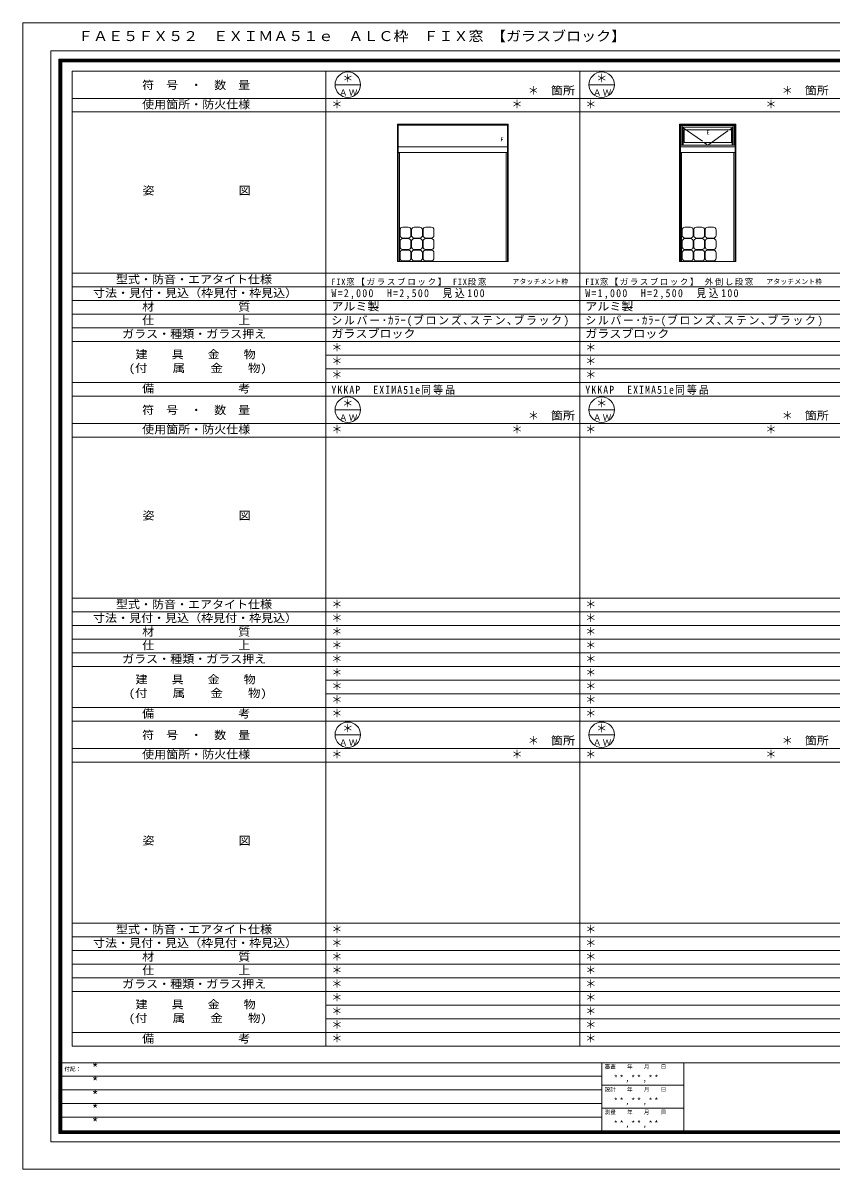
# Model space of a CAD drawing. Units: millimetres, scale not verified. Extents: x -14850 to 14850, y -10500 to 10500.
# Drawn here: x -14850 to -49, y -10500 to 10500 of the extents above; entities that cross this region are included whole.
import ezdxf
from ezdxf.enums import TextEntityAlignment as Align

# ---------------------------------------------------------------- set-up
doc = ezdxf.new("R2010")
doc.units = ezdxf.units.MM
doc.header["$LTSCALE"] = 50
doc.linetypes.add('CHAIN2', pattern=[12, 9, -1, 1, -1])
doc.layers.add('0-0_0', color=7, linetype='Continuous')
doc.layers.add('0-1_USER1', color=7, linetype='Continuous', lineweight=9)
doc.layers.add('0-2_YKK_ZWAK', color=4, linetype='Continuous', lineweight=9)
doc.styles.add('ＭＳ ゴシック', font='')
doc.styles.get('ＭＳ ゴシック').set_extended_font_data('MS Gothic')

msp = doc.modelspace()

# ---------------------------------------------------------------- linework, layer by layer
at = {"layer": '0-1_USER1'}
for p, q in [((-14850, -10500), (-14850, 10500)), ((-14850, 10500), (14850, 10500)), ((-14340.23, -9999.25), (-14340.23, 9987.41)), ((-14340.23, 9987.41), (14340.79, 9987.41)), ((-14190.23, -9849.81), (-14190.23, 9837.97)), ((-14190.23, 9837.97), (14190.23, 9837.97)), ((-14177.82, -9837.41), (-14177.82, 9825.57)), ((-14177.82, 9825.57), (14177.82, 9825.57)), ((-14164.85, -9825), (-14164.85, 9812.59)), ((-14164.85, 9812.59), (14165.42, 9812.59)), ((-14152.44, -9812.03), (-14152.44, 9799.62)), ((-14152.44, 9799.62), (14152.45, 9799.62)), ((-14140.04, -9799.06), (-14140.04, 9787.22)), ((-14140.04, 9787.22), (14140.04, 9787.22)), ((-13949.96, -8247.06), (-13949.96, 9617.94)), ((-13949.96, 9617.94), (13950.04, 9617.94)), ((-9299.96, -8247.06), (-9299.96, 9617.94)), ((-4649.96, -8247.06), (-4649.96, 9617.94)), ((-9133.29, 9367.94), (-8666.63, 9367.94)), ((-4483.29, 9367.94), (-4016.63, 9367.94)), ((-13949.96, 9117.94), (13950.04, 9117.94)), ((-13949.96, 8867.94), (13950.04, 8867.94)), ((-13949.96, 5912.94), (13950.04, 5912.94)), ((-13949.96, 5662.94), (13950.04, 5662.94)), ((-13949.96, 5412.94), (13950.04, 5412.94)), ((-13949.96, 5162.94), (13950.04, 5162.94)), ((-13949.96, 4912.94), (13950.04, 4912.94)), ((-13949.96, 4662.94), (13950.04, 4662.94)), ((-9299.96, 4412.94), (13950.04, 4412.94)), ((-9299.96, 4162.94), (13950.04, 4162.94)), ((-13949.96, 3912.94), (13950.04, 3912.94)), ((-13949.96, 3662.94), (13950.04, 3662.94)), ((-9133.29, 3412.94), (-8666.63, 3412.94)), ((-4483.29, 3412.94), (-4016.63, 3412.94)), ((-13949.96, 3162.94), (13950.04, 3162.94)), ((-13949.96, 2912.94), (13950.04, 2912.94)), ((-13949.96, -42.06), (13950.04, -42.06)), ((-13949.96, -292.06), (13950.04, -292.06)), ((-13949.96, -542.06), (13950.04, -542.06)), ((-13949.96, -792.06), (13950.04, -792.06)), ((-13949.96, -1042.06), (13950.04, -1042.06)), ((-13949.96, -1292.06), (13950.04, -1292.06)), ((-9299.96, -1542.06), (13950.04, -1542.06)), ((-9299.96, -1792.06), (13950.04, -1792.06)), ((-13949.96, -2042.06), (13950.04, -2042.06)), ((-13949.96, -2292.06), (13950.04, -2292.06)), ((-9133.29, -2542.06), (-8666.63, -2542.06)), ((-4483.29, -2542.06), (-4016.63, -2542.06)), ((-13949.96, -2792.06), (13950.04, -2792.06)), ((-13949.96, -3042.06), (13950.04, -3042.06)), ((-13949.96, -5997.06), (13950.04, -5997.06)), ((-13949.96, -6247.06), (13950.04, -6247.06)), ((-13949.96, -6497.06), (13950.04, -6497.06)), ((-13949.96, -6747.06), (13950.04, -6747.06)), ((-13949.96, -6997.06), (13950.04, -6997.06)), ((-13949.96, -7247.06), (13950.04, -7247.06)), ((-9299.96, -7497.06), (13950.04, -7497.06)), ((-9299.96, -7747.06), (13950.04, -7747.06)), ((-13949.96, -7997.06), (13950.04, -7997.06)), ((-13949.96, -8247.06), (13950.04, -8247.06)), ((-14190.23, -8550.56), (14190.23, -8550.56)), ((-4245.68, -8550.56), (-4245.68, -9849.81)), ((-2746.8, -8550.56), (-2746.8, -9849.81)), ((-4245.68, -8798.68), (-14190.23, -8798.68)), ((-2746.8, -8965.6), (-4245.68, -8965.6)), ((-4245.68, -9049.62), (-14190.23, -9049.62)), ((-4245.68, -9299.44), (-14190.23, -9299.44)), ((-2746.8, -9382.33), (-4245.68, -9382.33)), ((-4245.68, -9549.25), (-14190.23, -9549.25)), ((14190.23, -9849.81), (-14190.23, -9849.81)), ((14177.82, -9837.41), (-14177.82, -9837.41)), ((14165.42, -9825), (-14164.85, -9825)), ((14152.45, -9812.03), (-14152.44, -9812.03)), ((14140.04, -9799.06), (-14140.04, -9799.06)), ((14340.79, -9999.25), (-14340.23, -9999.25)), ((-14850, -10500), (14850, -10500))]:
    msp.add_line(p, q, dxfattribs=at)
for centre in [(-8899.96, 9367.94), (-4249.96, 9367.94), (-8899.96, 3412.94), (-4249.96, 3412.94), (-8899.96, -2542.06), (-4249.96, -2542.06)]:
    msp.add_circle(centre, 233.33, dxfattribs=at)
at = {"layer": '0-2_YKK_ZWAK'}
for p, q in [((-5959.96, 8642.93), (-7989.96, 8642.93)), ((-7989.96, 8642.93), (-7989.96, 6127.94)), ((-7974.96, 6127.94), (-7974.96, 8642.93)), ((-5974.96, 8627.94), (-7974.96, 8627.94)), ((-5974.96, 6127.94), (-5974.96, 8642.93)), ((-5959.96, 8642.93), (-5959.96, 6127.94)), ((-1792.35, 8642.93), (-2822.34, 8642.93)), ((-2822.34, 8642.93), (-2822.34, 6127.94)), ((-2807.34, 6127.94), (-2807.34, 8642.93)), ((-1807.34, 8627.94), (-2807.34, 8627.94)), ((-2799.35, 8627.94), (-2799.35, 8262.94)), ((-2799.35, 8618.44), (-1815.34, 8618.44)), ((-2774.34, 8262.94), (-2774.34, 8618.44)), ((-1840.34, 8618.44), (-1840.34, 8262.94)), ((-1815.34, 8627.94), (-1815.34, 8262.94)), ((-1807.34, 6127.94), (-1807.34, 8642.93)), ((-1792.35, 8642.93), (-1792.35, 6127.94)), ((-2774.34, 8587.94), (-1840.34, 8587.94)), ((-2757.34, 8587.94), (-2757.34, 8262.94)), ((-2739.34, 8542.93), (-2739.34, 8310.94)), ((-2739.34, 8542.93), (-1875.35, 8542.93)), ((-1875.35, 8542.93), (-1875.35, 8310.94)), ((-1857.34, 8587.94), (-1857.34, 8262.94)), ((-7974.96, 8227.94), (-5974.96, 8227.94)), ((-2807.34, 8262.94), (-1807.34, 8262.94)), ((-2807.34, 8227.94), (-1807.34, 8227.94)), ((-2739.34, 8310.94), (-1875.35, 8310.94)), ((-7974.96, 8127.94), (-5974.96, 8127.94)), ((-7952.96, 6127.94), (-7952.96, 8127.94)), ((-5996.96, 6127.94), (-5996.96, 8127.94)), ((-2807.34, 8127.94), (-1807.34, 8127.94)), ((-2785.34, 6127.94), (-2785.34, 8127.94)), ((-1829.34, 6127.94), (-1829.34, 8127.94)), ((-7792.46, 6758.44), (-7892.46, 6758.44)), ((-7582.46, 6758.44), (-7682.46, 6758.44)), ((-7372.46, 6758.44), (-7472.46, 6758.44)), ((-2624.84, 6758.44), (-2724.84, 6758.44)), ((-2414.84, 6758.44), (-2514.84, 6758.44)), ((-2204.84, 6758.44), (-2304.84, 6758.44)), ((-7942.46, 6708.44), (-7942.46, 6608.44)), ((-7892.46, 6558.44), (-7792.46, 6558.44)), ((-7792.46, 6548.44), (-7892.46, 6548.44)), ((-7742.46, 6608.44), (-7742.46, 6708.44)), ((-7732.46, 6708.44), (-7732.46, 6608.44)), ((-7682.46, 6558.44), (-7582.46, 6558.44)), ((-7582.46, 6548.44), (-7682.46, 6548.44)), ((-7532.46, 6608.44), (-7532.46, 6708.44)), ((-7522.46, 6708.44), (-7522.46, 6608.44)), ((-7472.46, 6558.44), (-7372.46, 6558.44)), ((-7372.46, 6548.44), (-7472.46, 6548.44)), ((-7322.46, 6608.44), (-7322.46, 6708.44)), ((-2774.84, 6708.44), (-2774.84, 6608.44)), ((-2724.84, 6558.44), (-2624.84, 6558.44)), ((-2624.84, 6548.44), (-2724.84, 6548.44)), ((-2574.84, 6608.44), (-2574.84, 6708.44)), ((-2564.84, 6708.44), (-2564.84, 6608.44)), ((-2514.84, 6558.44), (-2414.84, 6558.44)), ((-2414.84, 6548.44), (-2514.84, 6548.44)), ((-2364.84, 6608.44), (-2364.84, 6708.44)), ((-2354.84, 6708.44), (-2354.84, 6608.44)), ((-2304.84, 6558.44), (-2204.84, 6558.44)), ((-2204.84, 6548.44), (-2304.84, 6548.44)), ((-2154.84, 6608.44), (-2154.84, 6708.44)), ((-7942.46, 6498.44), (-7942.46, 6398.44)), ((-7892.46, 6348.43), (-7792.46, 6348.43)), ((-7792.46, 6338.44), (-7892.46, 6338.44)), ((-7742.46, 6398.44), (-7742.46, 6498.44)), ((-7732.46, 6498.44), (-7732.46, 6398.44)), ((-7682.46, 6348.43), (-7582.46, 6348.43)), ((-7582.46, 6338.44), (-7682.46, 6338.44)), ((-7532.46, 6398.44), (-7532.46, 6498.44)), ((-7522.46, 6498.44), (-7522.46, 6398.44)), ((-7472.46, 6348.43), (-7372.46, 6348.43)), ((-7372.46, 6338.44), (-7472.46, 6338.44)), ((-7322.46, 6398.44), (-7322.46, 6498.44)), ((-2774.84, 6498.44), (-2774.84, 6398.44)), ((-2724.84, 6348.43), (-2624.84, 6348.43)), ((-2624.84, 6338.44), (-2724.84, 6338.44)), ((-2574.84, 6398.44), (-2574.84, 6498.44)), ((-2564.84, 6498.44), (-2564.84, 6398.44)), ((-2514.84, 6348.43), (-2414.84, 6348.43)), ((-2414.84, 6338.44), (-2514.84, 6338.44)), ((-2364.84, 6398.44), (-2364.84, 6498.44)), ((-2354.84, 6498.44), (-2354.84, 6398.44)), ((-2304.84, 6348.43), (-2204.84, 6348.43)), ((-2204.84, 6338.44), (-2304.84, 6338.44)), ((-2154.84, 6398.44), (-2154.84, 6498.44)), ((-5959.96, 6127.94), (-7989.96, 6127.94)), ((-7942.46, 6288.44), (-7942.46, 6188.44)), ((-7892.46, 6138.43), (-7792.46, 6138.43)), ((-7742.46, 6188.44), (-7742.46, 6288.44)), ((-7732.46, 6288.44), (-7732.46, 6188.44)), ((-7682.46, 6138.43), (-7582.46, 6138.43)), ((-7532.46, 6188.44), (-7532.46, 6288.44)), ((-7522.46, 6288.44), (-7522.46, 6188.44)), ((-7472.46, 6138.43), (-7372.46, 6138.43)), ((-7322.46, 6188.44), (-7322.46, 6288.44)), ((-1792.35, 6127.94), (-2822.34, 6127.94)), ((-2774.84, 6288.44), (-2774.84, 6188.44)), ((-2724.84, 6138.43), (-2624.84, 6138.43)), ((-2574.84, 6188.44), (-2574.84, 6288.44)), ((-2564.84, 6288.44), (-2564.84, 6188.44)), ((-2514.84, 6138.43), (-2414.84, 6138.43)), ((-2364.84, 6188.44), (-2364.84, 6288.44)), ((-2354.84, 6288.44), (-2354.84, 6188.44)), ((-2304.84, 6138.43), (-2204.84, 6138.43)), ((-2154.84, 6188.44), (-2154.84, 6288.44))]:
    msp.add_line(p, q, dxfattribs=at)
at = {"layer": '0-2_YKK_ZWAK', "linetype": 'CHAIN2'}
for p, q in [((-2774.34, 8587.94), (-2307.35, 8262.94)), ((-2307.35, 8262.94), (-1840.34, 8587.94))]:
    msp.add_line(p, q, dxfattribs=at)
at = {"layer": '0-2_YKK_ZWAK'}
for centre, start, end in [((-7892.46, 6708.44), 90, 180), ((-7792.46, 6708.44), 0, 90), ((-7682.46, 6708.44), 90, 180), ((-7582.46, 6708.44), 0, 90), ((-7472.46, 6708.44), 90, 180), ((-7372.46, 6708.44), 0, 90), ((-2724.84, 6708.44), 90, 180), ((-2624.84, 6708.44), 0, 90), ((-2514.84, 6708.44), 90, 180), ((-2414.84, 6708.44), 0, 90), ((-2304.84, 6708.44), 90, 180), ((-2204.84, 6708.44), 0, 90), ((-7892.46, 6608.44), 180, 270), ((-7892.46, 6498.44), 90, 180), ((-7792.46, 6608.44), 270, 0), ((-7792.46, 6498.44), 0, 90), ((-7682.46, 6608.44), 180, 270), ((-7682.46, 6498.44), 90, 180), ((-7582.46, 6608.44), 270, 0), ((-7582.46, 6498.44), 0, 90), ((-7472.46, 6608.44), 180, 270), ((-7472.46, 6498.44), 90, 180), ((-7372.46, 6608.44), 270, 0), ((-7372.46, 6498.44), 0, 90), ((-2724.84, 6608.44), 180, 270), ((-2724.84, 6498.44), 90, 180), ((-2624.84, 6608.44), 270, 0), ((-2624.84, 6498.44), 0, 90), ((-2514.84, 6608.44), 180, 270), ((-2514.84, 6498.44), 90, 180), ((-2414.84, 6608.44), 270, 0), ((-2414.84, 6498.44), 0, 90), ((-2304.84, 6608.44), 180, 270), ((-2304.84, 6498.44), 90, 180), ((-2204.84, 6608.44), 270, 0), ((-2204.84, 6498.44), 0, 90), ((-7892.46, 6398.44), 180, 270), ((-7892.46, 6288.44), 90, 180), ((-7792.46, 6398.44), 270, 0), ((-7792.46, 6288.44), 0, 90), ((-7682.46, 6398.44), 180, 270), ((-7682.46, 6288.44), 90, 180), ((-7582.46, 6398.44), 270, 0), ((-7582.46, 6288.44), 0, 90), ((-7472.46, 6398.44), 180, 270), ((-7472.46, 6288.44), 90, 180), ((-7372.46, 6398.44), 270, 0), ((-7372.46, 6288.44), 0, 90), ((-2724.84, 6398.44), 180, 270), ((-2724.84, 6288.44), 90, 180), ((-2624.84, 6398.44), 270, 0), ((-2624.84, 6288.44), 0, 90), ((-2514.84, 6398.44), 180, 270), ((-2514.84, 6288.44), 90, 180), ((-2414.84, 6398.44), 270, 0), ((-2414.84, 6288.44), 0, 90), ((-2304.84, 6398.44), 180, 270), ((-2304.84, 6288.44), 90, 180), ((-2204.84, 6398.44), 270, 0), ((-2204.84, 6288.44), 0, 90), ((-7892.46, 6188.44), 180, 270), ((-7792.46, 6188.44), 270, 0), ((-7682.46, 6188.44), 180, 270), ((-7582.46, 6188.44), 270, 0), ((-7472.46, 6188.44), 180, 270), ((-7372.46, 6188.44), 270, 0), ((-2724.84, 6188.44), 180, 270), ((-2624.84, 6188.44), 270, 0), ((-2514.84, 6188.44), 180, 270), ((-2414.84, 6188.44), 270, 0), ((-2304.84, 6188.44), 180, 270), ((-2204.84, 6188.44), 270, 0)]:
    msp.add_arc(centre, 50, start, end, dxfattribs=at)

# ---------------------------------------------------------------- texts
at = {"layer": '0-0_0', "color": 3, "style": 'ＭＳ ゴシック', "width": 1.1}
msp.add_text('ＦＡＥ５ＦＸ５２\u3000ＥＸＩＭＡ５１ｅ\u3000ＡＬＣ枠\u3000ＦＩＸ窓 【ガラスブロック】', height=183.3, dxfattribs=at).set_placement((-13840.23, 10112.41), align=Align.BOTTOM_LEFT)
at = {"layer": '0-0_0', "style": 'ＭＳ ゴシック'}
for p in [(-8999.96, 9367.94), (-4349.96, 9367.94), (-5599.96, 9142.94), (-949.96, 9142.94), (-9199.96, 8892.94), (-5899.96, 8892.94), (-4549.96, 8892.94), (-1249.96, 8892.94), (-9199.96, 4437.94), (-4549.96, 4437.94), (-9199.96, 4187.94), (-4549.96, 4187.94), (-9199.96, 3937.94), (-4549.96, 3937.94), (-8999.96, 3412.94), (-4349.96, 3412.94), (-5599.96, 3187.94), (-949.96, 3187.94), (-9199.96, 2937.94), (-5899.96, 2937.94), (-4549.96, 2937.94), (-1249.96, 2937.94), (-9199.96, -267.06), (-4549.96, -267.06), (-9199.96, -517.06), (-4549.96, -517.06), (-9199.96, -767.06), (-4549.96, -767.06), (-9199.96, -1017.06), (-4549.96, -1017.06), (-9199.96, -1267.06), (-4549.96, -1267.06), (-9199.96, -1517.06), (-4549.96, -1517.06), (-9199.96, -1767.06), (-4549.96, -1767.06), (-9199.96, -2017.06), (-4549.96, -2017.06), (-9199.96, -2267.06), (-4549.96, -2267.06), (-8999.96, -2542.06), (-4349.96, -2542.06), (-5599.96, -2767.06), (-949.96, -2767.06), (-9199.96, -3017.06), (-5899.96, -3017.06), (-4549.96, -3017.06), (-1249.96, -3017.06), (-9199.96, -6222.06), (-4549.96, -6222.06), (-9199.96, -6472.06), (-4549.96, -6472.06), (-9199.96, -6722.06), (-4549.96, -6722.06), (-9199.96, -6972.06), (-4549.96, -6972.06), (-9199.96, -7222.06), (-4549.96, -7222.06), (-9199.96, -7472.06), (-4549.96, -7472.06), (-9199.96, -7722.06), (-4549.96, -7722.06), (-9199.96, -7972.06), (-4549.96, -7972.06), (-9199.96, -8222.06), (-4549.96, -8222.06)]:
    msp.add_text('＊', height=146.6, dxfattribs=at).set_placement(p, align=Align.BOTTOM_LEFT)
at = {"layer": '0-0_0', "color": 4, "style": 'ＭＳ ゴシック'}
for p in [(-5886.43, 5687.94), (-1236.43, 5687.94)]:
    msp.add_text('アタッチメント枠', height=91.64, dxfattribs=at).set_placement(p, align=Align.BOTTOM_LEFT)
at = {"layer": '0-0_0', "style": 'ＭＳ ゴシック', "width": 1.1}
for s, p in [('アルミ製', (-9199.96, 5187.94)), ('アルミ製', (-4549.96, 5187.94)), ('ガラスブロック', (-9199.96, 4687.94)), ('ガラスブロック', (-4549.96, 4687.94))]:
    msp.add_text(s, height=146.6, dxfattribs=at).set_placement(p, align=Align.BOTTOM_LEFT)
at = {"layer": '0-0_0', "attachment_point": 7, "style": 'ＭＳ ゴシック'}
for s, insert, char_height in [('\\T1.21;FIX窓【ガラスブロック】\\~FIX段窓', (-9199.96, 5687.94), 110), ('\\T1.19;FIX窓【ガラスブロック】\\~外倒し段窓', (-4549.96, 5687.94), 110), ('\\T1.26;\\W0.9;W=2,000\\~\\~H=2,500\\~\\~見込100', (-9199.96, 5437.94), 146.6), ('\\T1.26;\\W0.9;W=1,000\\~\\~H=2,500\\~\\~見込100', (-4549.96, 5437.94), 146.6), ('\\T1.15;シルバー･ｶﾗｰ(ブロンズ､ステン､ブラック)', (-9199.96, 4937.94), 146.6), ('\\T1.15;シルバー･ｶﾗｰ(ブロンズ､ステン､ブラック)', (-4549.96, 4937.94), 146.6), ('\\T1.22;\\W0.9;YKKAP\u3000EXIMA51e同等品', (-9199.96, 3687.94), 146.6), ('\\T1.22;\\W0.9;YKKAP\u3000EXIMA51e同等品', (-4549.96, 3687.94), 146.6)]:
    msp.add_mtext(s, dxfattribs=dict(at, insert=insert, char_height=char_height))
at = {"layer": '0-1_USER1', "style": 'ＭＳ ゴシック'}
for s, width, p in [('符\u3000号\u3000・\u3000数\u3000量', 1.1, (-12666.33, 9242.94)), ('箇所', 1.1, (-5179.96, 9142.94)), ('箇所', 1.1, (-529.96, 9142.94)), ('使用箇所・防火仕様', 1.1, (-12666.33, 8887.94)), ('姿\u3000\u3000\u3000\u3000\u3000\u3000\u3000図', 1.1, (-12659.66, 7310.44)), ('型式・防音・エアタイト仕様', 1.1, (-13146.33, 5682.94)), ('寸法・見付・見込（枠見付・枠見込）', 1.1, (-13566.33, 5432.94)), ('材\u3000\u3000\u3000\u3000\u3000\u3000\u3000質', 1.1, (-12666.33, 5182.94)), ('仕\u3000\u3000\u3000\u3000\u3000\u3000\u3000上', 1.1, (-12666.33, 4932.94)), ('ガラス・種類・ガラス押え', 1.1, (-13033, 4682.94)), ('建\u3000\u3000具\u3000\u3000金\u3000\u3000物', 1.1, (-12786.33, 4307.94)), ('(付\u3000\u3000属\u3000\u3000金\u3000\u3000物)', 1.15, (-12913, 4057.94)), ('備\u3000\u3000\u3000\u3000\u3000\u3000\u3000考', 1.1, (-12666.33, 3682.94)), ('符\u3000号\u3000・\u3000数\u3000量', 1.1, (-12666.33, 3287.94)), ('箇所', 1.1, (-5179.96, 3187.94)), ('箇所', 1.1, (-529.96, 3187.94)), ('使用箇所・防火仕様', 1.1, (-12666.33, 2932.94)), ('姿\u3000\u3000\u3000\u3000\u3000\u3000\u3000図', 1.1, (-12659.66, 1355.44)), ('型式・防音・エアタイト仕様', 1.1, (-13146.33, -272.06)), ('寸法・見付・見込（枠見付・枠見込）', 1.1, (-13566.33, -522.06)), ('材\u3000\u3000\u3000\u3000\u3000\u3000\u3000質', 1.1, (-12666.33, -772.06)), ('仕\u3000\u3000\u3000\u3000\u3000\u3000\u3000上', 1.1, (-12666.33, -1022.06)), ('ガラス・種類・ガラス押え', 1.1, (-13033, -1272.06)), ('建\u3000\u3000具\u3000\u3000金\u3000\u3000物', 1.1, (-12786.33, -1647.06)), ('(付\u3000\u3000属\u3000\u3000金\u3000\u3000物)', 1.15, (-12913, -1897.06)), ('備\u3000\u3000\u3000\u3000\u3000\u3000\u3000考', 1.1, (-12666.33, -2272.06)), ('符\u3000号\u3000・\u3000数\u3000量', 1.1, (-12666.33, -2667.06)), ('箇所', 1.1, (-5179.96, -2767.06)), ('箇所', 1.1, (-529.96, -2767.06)), ('使用箇所・防火仕様', 1.1, (-12666.33, -3022.06)), ('姿\u3000\u3000\u3000\u3000\u3000\u3000\u3000図', 1.1, (-12659.66, -4599.56)), ('型式・防音・エアタイト仕様', 1.1, (-13146.33, -6227.06)), ('寸法・見付・見込（枠見付・枠見込）', 1.1, (-13566.33, -6477.06)), ('材\u3000\u3000\u3000\u3000\u3000\u3000\u3000質', 1.1, (-12666.33, -6727.06)), ('仕\u3000\u3000\u3000\u3000\u3000\u3000\u3000上', 1.1, (-12666.33, -6977.06)), ('ガラス・種類・ガラス押え', 1.1, (-13033, -7227.06)), ('建\u3000\u3000具\u3000\u3000金\u3000\u3000物', 1.1, (-12786.33, -7602.06)), ('(付\u3000\u3000属\u3000\u3000金\u3000\u3000物)', 1.15, (-12913, -7852.06)), ('備\u3000\u3000\u3000\u3000\u3000\u3000\u3000考', 1.1, (-12666.33, -8227.06))]:
    msp.add_text(s, height=146.6, dxfattribs=dict(at, width=width)).set_placement(p, align=Align.BOTTOM_LEFT)
at = {"layer": '0-1_USER1', "color": 3, "style": 'ＭＳ ゴシック'}
for p in [(-13590.04, -8798.68), (-13590.04, -9049.62), (-13590.04, -9299.62), (-13590.04, -9550.38), (-13590.04, -9800.38)]:
    msp.add_text('*', height=183.3, dxfattribs=at).set_placement(p, align=Align.BOTTOM_LEFT)
at = {"layer": '0-1_USER1', "color": 4, "style": 'ＭＳ ゴシック'}
for s, p in [('審査\u3000\u3000年\u3000\u3000月\u3000\u3000日', (-4195.68, -8683.68)), ('付記：', (-14090.04, -8723.68)), ('設計\u3000\u3000年\u3000\u3000月\u3000\u3000日', (-4195.68, -9098.72)), ('測量\u3000\u3000年\u3000\u3000月\u3000\u3000日', (-4195.68, -9515.45))]:
    msp.add_text(s, height=73.31, dxfattribs=at).set_placement(p, align=Align.BOTTOM_LEFT)
at = {"layer": '0-1_USER1', "char_height": 110, "attachment_point": 7, "style": 'ＭＳ ゴシック'}
for s, insert in [('\\T1.17;ＡＷ', (-9059.96, 9167.94)), ('\\T1.17;ＡＷ', (-4409.96, 9167.94)), ('\\T1.17;ＡＷ', (-9059.96, 3212.94)), ('\\T1.17;ＡＷ', (-4409.96, 3212.94)), ('\\T1.17;ＡＷ', (-9059.96, -2742.06)), ('\\T1.17;ＡＷ', (-4409.96, -2742.06)), ('\\T1.39;\\W0.85;**,**,**', (-4029.7, -8916.54)), ('\\T1.39;\\W0.85;**,**,**', (-4029.7, -9333.27)), ('\\T1.39;\\W0.85;**,**,**', (-4029.7, -9750))]:
    msp.add_mtext(s, dxfattribs=dict(at, insert=insert))
at = {"layer": '0-2_YKK_ZWAK', "style": 'ＭＳ ゴシック'}
for s, p in [('F', (-6102.8, 8308.47)), ('E', (-2327.92, 8435.87))]:
    msp.add_text(s, height=73.31, dxfattribs=at).set_placement(p, align=Align.BOTTOM_LEFT)

doc.saveas('drawing.dxf')
